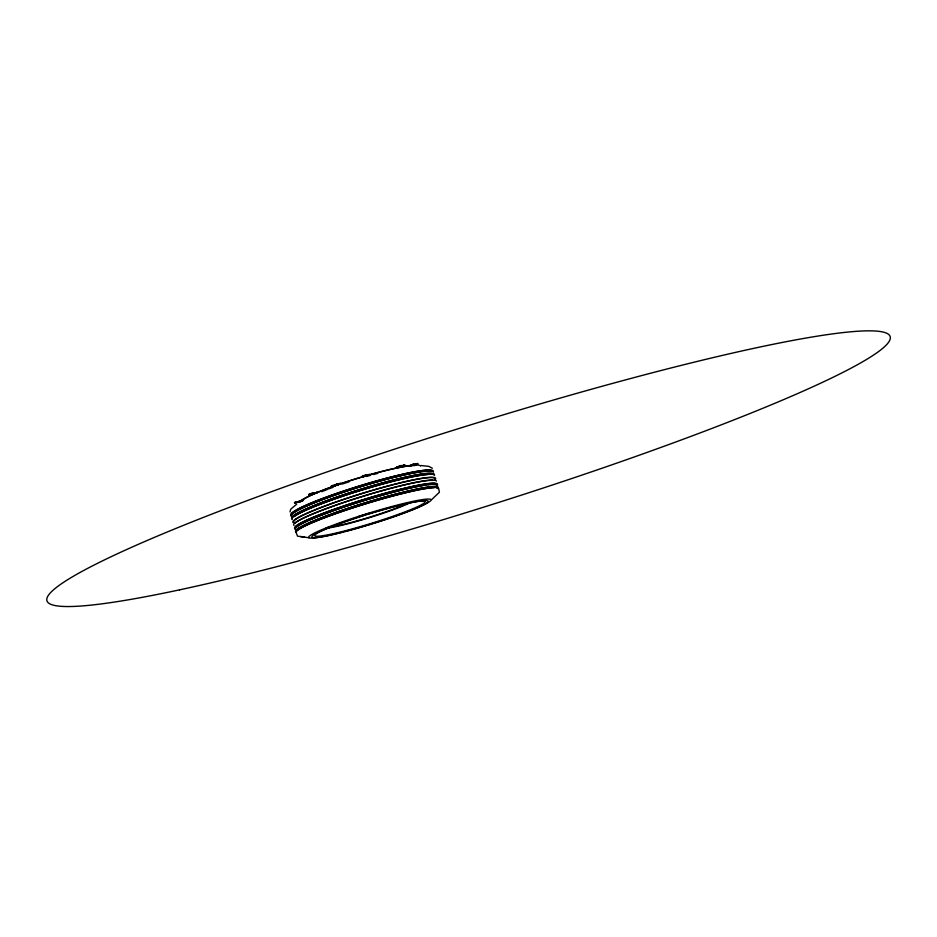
<?xml version="1.0" encoding="UTF-8"?>
<svg xmlns="http://www.w3.org/2000/svg" width="937" height="937" viewBox="0 0 937 937"><rect width="100%" height="100%" fill="white"/><g stroke="black" fill="none" stroke-linecap="round" stroke-linejoin="round"><path stroke-width="1.41" d="M290.037 511.93L290.681 509.259L296.736 504.129M401.996 466.275L403.824 465.349L400.345 466.298L403.999 465.888L401.598 466.849L405.112 465.49L402.055 466.263C402.348 464.225 397.815 466.802 396.445 467.329L397.499 467.704L404.936 464.939L401.891 465.724M331.358 485.881L337.425 484.019L336.032 484.722M331.522 486.432L340.951 483.773L340.026 483.375L334.474 485.202M431.664 499.644L439.394 492.253L438.645 488.411A74.691 6.758 -17.1 0 0 362.724 504.645A74.691 6.758 -17.1 0 0 296.209 532.696L297.533 536.198L304.607 536.983L302.229 536.772M396.445 467.329L401.282 465.794L400.345 466.298M314.282 493.541L308.87 495.076L313.157 494.267M396.62 467.879L402.313 465.994L400.509 466.837M314.188 493.26L317.163 492.241L314.352 493.811M317.163 492.241L314.563 493.26M317.338 492.78L316.179 493.295M301.363 501.342L294.499 502.642L302.944 500.206M294.663 503.181L301.819 501.096M337.777 484.546L340.775 483.223M302.698 500.979L299.84 501.623L302.792 500.499M362.432 475.832L363.146 475.516L363.591 476.64L369.647 474.813L362.596 476.383M362.162 476.476L364.786 475.949M365.992 474.801L366.847 475.211L365.992 474.801L363.322 476.078L365.289 475.27M366.016 474.954L366.672 474.661M365.5 475.645L366.168 475.352M363.591 476.64L367.772 474.778M362.326 477.027L369.483 474.263M413.604 464.693L409.282 465.783L413.428 464.155L411.765 465.49M413.428 464.155L410.839 465.888M412.245 465.443L417.937 463.991L414.494 465.302L416.672 463.815L411.554 465.174M414.494 465.302L416.848 464.354L413.1 465.291M313.309 493.366C317.666 491.035 301.796 496.458 312.173 493.928M313.473 493.916L312.255 494.349L312.642 493.682M414.33 464.764L417.773 463.452L412.069 464.904M294.499 502.642L302.534 500.44M313.345 494.092L312.255 494.349M334.638 485.753L337.952 485.097L337.73 484.382M409.282 465.783L410.289 466.157M366.18 475.504L369.647 474.813M421.053 465.513L428.783 466.368L432.367 468.242M300.519 536.573L308.905 537.756M407.267 503.403A46.018 4.088 -17.1 0 1 366.777 518.044A46.018 4.088 -17.1 0 1 327.985 527.308M409.668 502.958A48.841 4.334 -17.1 0 1 366.718 518.477A48.841 4.334 -17.1 0 1 325.584 528.316M366.496 514.483A57.778 4.954 -17.1 0 1 424.086 503.075A57.778 4.954 -17.1 0 1 345.976 530.588A57.778 4.954 -17.1 0 1 327.681 528.163M328.746 527.718A57.778 4.954 -17.1 0 1 365.161 514.905M343.551 531.806A64.032 5.493 -17.1 0 1 334.708 524.615A64.032 5.493 -17.1 0 1 430.786 499.444A64.032 5.493 -17.1 0 1 344.828 531.478M369.928 513.031A46.007 4.181 -17.1 0 1 358.754 516.369M296.736 531.478A73.824 6.723 -17.1 0 1 362.467 503.719A73.824 6.723 -17.1 0 1 437.532 487.697M295.916 531.736A74.691 6.793 -17.1 0 1 362.42 503.649A74.691 6.793 -17.1 0 1 438.352 487.439M295.214 529.417A74.679 6.899 -17.1 0 1 361.67 501.236A74.679 6.899 -17.1 0 1 437.626 485.143M295.741 528.199A73.812 6.852 -17.1 0 1 361.424 500.299A73.812 6.852 -17.1 0 1 436.513 484.429M294.921 528.456A74.679 6.934 -17.1 0 1 367.573 498.332A74.679 6.934 -17.1 0 1 436.548 485.671M293.984 525.364A74.667 7.063 -17.1 0 1 360.382 497.02A74.667 7.063 -17.1 0 1 436.373 481.103M293.995 522.413A73.789 7.098 -17.1 0 1 359.585 494.291A73.789 7.098 -17.1 0 1 434.721 478.666M293.176 522.659A74.655 7.18 -17.1 0 1 365.723 492.312A74.655 7.18 -17.1 0 1 434.768 479.955M292.239 519.578A74.644 7.309 -17.1 0 1 358.531 491.011A74.644 7.309 -17.1 0 1 434.581 475.34M291.946 518.618A74.632 7.344 -17.1 0 1 358.227 490.004A74.632 7.344 -17.1 0 1 434.288 474.38M291.243 516.299A74.62 7.449 -17.1 0 1 357.489 487.603A74.62 7.449 -17.1 0 1 433.562 472.084M291.77 515.081A73.754 7.402 -17.1 0 1 357.243 486.678A74.62 7.484 -17.1 0 1 433.269 471.124M432.449 471.381A73.754 7.402 -17.1 0 0 357.243 486.678A74.62 7.484 -17.1 0 0 290.95 515.338M299.114 501.986A63.915 6.711 -17 0 1 363.369 476.652A63.915 6.711 -17 0 1 420.572 466.099M301.96 500.686A60.788 6.395 -17 0 1 313.274 494.256M314.656 493.635A60.788 6.395 -17 0 1 370.818 474.368A60.788 6.395 -17 0 1 414.95 465.595M297.556 530.447A73.824 6.676 -17.1 0 1 361.26 505.195A73.824 6.676 -17.1 0 1 434.042 487.708M436.466 487.861A73.824 6.676 -17.1 0 1 437.825 488.657M296.549 527.133A73.812 6.817 -17.1 0 1 352.464 504.247A73.812 6.817 -17.1 0 1 426.358 485.015M427.928 484.804A73.812 6.817 -17.1 0 1 436.806 485.389M295.307 523.045A73.8 6.981 -17.1 0 1 396.304 486.935M397.604 486.608A73.8 6.981 -17.1 0 1 432.683 480.341M294.218 516.603A73.777 7.227 -17.1 0 1 355.814 491.948A73.777 7.227 -17.1 0 1 427.635 474.567M293.246 516.217A73.777 7.262 -17.1 0 1 367.573 487.263A73.777 7.262 -17.1 0 1 433.468 474.637M292.531 513.886A73.765 7.355 -17.1 0 1 393.411 477.565M394.723 477.249A73.765 7.355 -17.1 0 1 421.088 471.826M422.212 471.686A73.765 7.355 -17.1 0 1 429.849 471.229M321.66 491.726A57.672 6.055 -17 0 1 328.055 489.196M329.274 488.727A57.672 6.055 -17 0 1 333.103 487.31M342.532 483.984A57.672 6.055 -17 0 1 349.103 481.805M366.636 476.429A57.672 6.055 -17 0 1 370.63 475.305M373.512 474.509A57.672 6.055 -17 0 1 377.787 473.361M313.239 493.178L309.69 494.162L313.204 493.225M313.403 493.729L309.854 494.713L313.403 493.729M179.529 589.853A441.831 41.228 -17.4 0 0 879.105 351.164A441.831 41.228 -17.4 0 0 346.995 465.068A441.831 41.228 -17.4 0 0 179.529 589.853M330.082 535.226A60.905 5.212 -17.1 0 0 426.675 503.017A60.905 5.212 -17.1 0 0 353.237 518.981A60.905 5.212 -17.1 0 0 330.082 535.226"/></g></svg>
